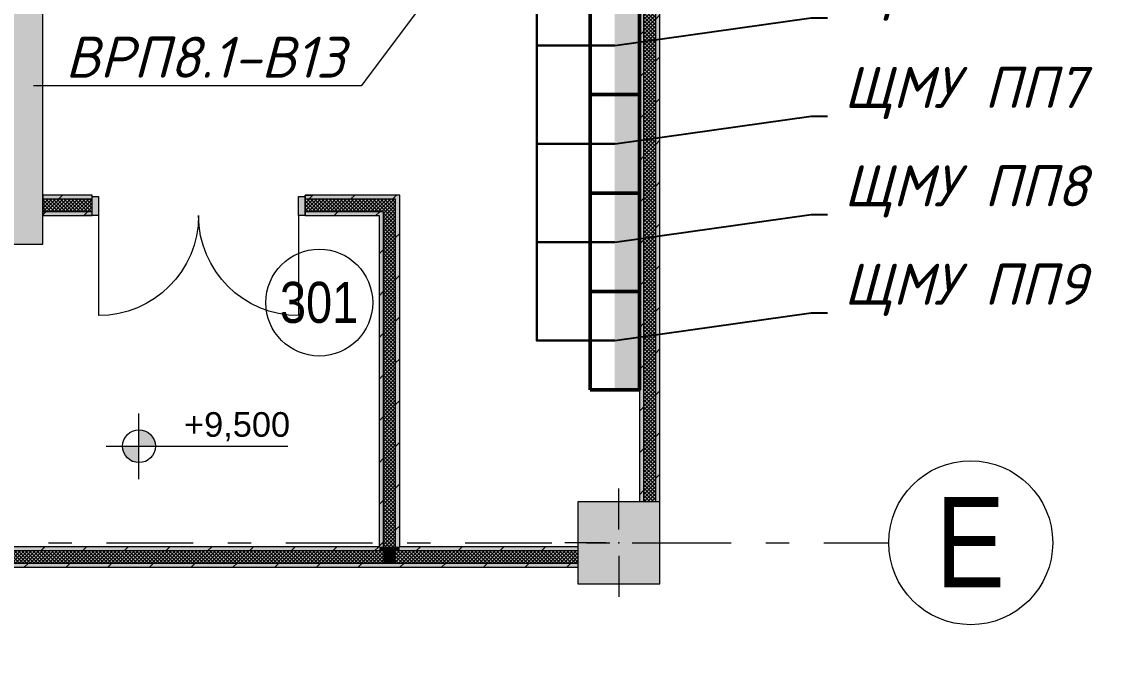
# Model space of a CAD drawing. Header units: millimetres. Extents: x 0 to 878967, y 0 to 534985.
# Drawn here: x 480323 to 486950, y 456147 to 459991 of the extents above; entities that cross this region are included whole.
import ezdxf
from ezdxf import colors
from ezdxf.entities.mleader import LeaderData, LeaderLine
from ezdxf.math import Vec2, Vec3

# ---------------------------------------------------------------- set-up
doc = ezdxf.new("R2010")
doc.units = ezdxf.units.MM
doc.linetypes.add('XREF12$0$Штрихштриховая', pattern=[1.093611, 0.529167, -0.211667, 0.141111, -0.211667])
for name, color, linetype, lineweight in [('E_Аварійні мережі', 212, 'Continuous', 30), ('E_Позначення', 7, 'Continuous', 15), ('E_Щити', 5, 'Continuous', 50)]:
    doc.layers.add(name, color=color, linetype=linetype, lineweight=lineweight)
for name, color, linetype in [('XREF12$0$51325000', 7, 'Continuous'), ('XREF12$0$АР-Осі', 7, 'Continuous'), ('XREF12$0$колоны', 7, 'Continuous'), ('XREF12$0$перегородки', 7, 'Continuous'), ('XREF12$0$Экспликация', 7, 'Continuous')]:
    doc.layers.add(name, color=color, linetype=linetype)
doc.styles.add('ISO', font='isocpeui.ttf')
doc.styles.add('XREF12$0$СГЕНЕРИР_СТИЛЬ_1', font='arial.ttf')
doc.styles.add('XREF12$0$СГЕНЕРИР_СТИЛЬ_2', font='ARIALN.TTF')
doc.styles.add('ГОСТ 2.304', font='isocpeui.ttf')
pattern_1 = [(45, (0, 0), (-0.12727922, 0.12727922), [])]
pattern_2 = [(45, (0, 0), (-0.01122532015, 0.01122532015), []), (135, (0, 0), (0.01122532015, 0.01122532015), [])]

# ---------------------------------------------------------------- blocks, each defined once
blk = doc.blocks.new('*U5')
at = {"lineweight": 40}
h = blk.add_hatch(color=0, dxfattribs=at)
h.dxf.hatch_style = 1
h.paths.add_polyline_path([(300, 150), (-300, 150), (-300, 0), (300, 0)])
at = {"color": 0}
blk.add_lwpolyline([(-300, 300), (300, 300), (300, 0), (-300, 0)], close=True, dxfattribs=at)
blk = doc.blocks.new('_None')
blk = doc.blocks.new('XREF12$0$Стена_50', base_point=(459.6849, -15.2803))
at = {"layer": 'XREF12$0$перегородки', "linetype": 'Continuous', "lineweight": 0, "true_color": 0xffffff}
for points in [[(458.4698, -15.2803), (456.218, -15.2803), (456.218, -15.3053), (458.4698, -15.3053)], [(458.4948, -15.3053), (456.218, -15.3053), (456.218, -15.3803), (458.4948, -15.3803)], [(458.4698, -15.3053), (458.4948, -15.3053), (458.4948, -15.2803), (458.4698, -15.2803)], [(458.4948, -15.3803), (458.5698, -15.3803), (458.5698, -15.3053), (458.4948, -15.3053)], [(458.5698, -15.3053), (458.5948, -15.3053), (458.5948, -15.2803), (458.5698, -15.2803)], [(458.5698, -15.3803), (459.6817, -15.3803), (459.6817, -15.3053), (458.5698, -15.3053)], [(458.5948, -15.3053), (459.6817, -15.3053), (459.6817, -15.2803), (458.5948, -15.2803)], [(456.218, -15.4053), (459.6817, -15.4053), (459.6817, -15.3803), (456.218, -15.3803)]]:
    blk.add_hatch(color=7, dxfattribs=at).paths.add_polyline_path(points)
at = {"layer": 'XREF12$0$перегородки', "linetype": 'Continuous', "lineweight": 18}
h = blk.add_hatch(dxfattribs=at)
h.set_pattern_fill('БЛОКИ_СТЕНОВЫЕ', color=250, style=0, pattern_type=2)
h.set_pattern_definition(pattern_1)
h.paths.add_polyline_path([(458.4698, -15.2803), (456.218, -15.2803), (456.218, -15.3053), (458.4698, -15.3053)])
h = blk.add_hatch(dxfattribs=at)
h.set_pattern_fill('ANSI37', color=250, style=0, pattern_type=2)
h.set_pattern_definition(pattern_2)
h.paths.add_polyline_path([(458.4948, -15.3053), (456.218, -15.3053), (456.218, -15.3803), (458.4948, -15.3803)])
h = blk.add_hatch(dxfattribs=at)
h.set_pattern_fill('БЛОКИ_СТЕНОВЫЕ', color=250, style=0, pattern_type=2)
h.set_pattern_definition(pattern_1)
h.paths.add_polyline_path([(458.4698, -15.3053), (458.4948, -15.3053), (458.4948, -15.2803), (458.4698, -15.2803)])
h = blk.add_hatch(dxfattribs=at)
h.set_pattern_fill('ANSI37', color=250, style=0, pattern_type=2)
h.set_pattern_definition(pattern_2)
h.paths.add_polyline_path([(458.4948, -15.3803), (458.5698, -15.3803), (458.5698, -15.3053), (458.4948, -15.3053)])
h = blk.add_hatch(dxfattribs=at)
h.set_pattern_fill('БЛОКИ_СТЕНОВЫЕ', color=250, style=0, pattern_type=2)
h.set_pattern_definition(pattern_1)
h.paths.add_polyline_path([(458.5698, -15.3053), (458.5948, -15.3053), (458.5948, -15.2803), (458.5698, -15.2803)])
h = blk.add_hatch(dxfattribs=at)
h.set_pattern_fill('ANSI37', color=250, style=0, pattern_type=2)
h.set_pattern_definition(pattern_2)
h.paths.add_polyline_path([(458.5698, -15.3803), (459.6817, -15.3803), (459.6817, -15.3053), (458.5698, -15.3053)])
h = blk.add_hatch(dxfattribs=at)
h.set_pattern_fill('БЛОКИ_СТЕНОВЫЕ', color=250, style=0, pattern_type=2)
h.set_pattern_definition(pattern_1)
h.paths.add_polyline_path([(458.5948, -15.3053), (459.6817, -15.3053), (459.6817, -15.2803), (458.5948, -15.2803)])
h = blk.add_hatch(dxfattribs=at)
h.set_pattern_fill('БЛОКИ_СТЕНОВЫЕ', color=250, style=0, pattern_type=2)
h.set_pattern_definition(pattern_1)
h.paths.add_polyline_path([(456.218, -15.4053), (459.6817, -15.4053), (459.6817, -15.3803), (456.218, -15.3803)])
at = {"layer": 'XREF12$0$перегородки', "color": 47, "linetype": 'Continuous', "lineweight": 18}
for p, q in [((458.4948, -15.3053), (456.218, -15.3053)), ((458.4948, -15.2803), (458.4948, -15.3053)), ((458.5698, -15.3053), (458.5698, -15.2803)), ((459.6817, -15.3053), (458.5698, -15.3053)), ((456.218, -15.3803), (458.4948, -15.3803)), ((458.4948, -15.3803), (458.5698, -15.3803)), ((458.5698, -15.3803), (459.6817, -15.3803))]:
    blk.add_line(p, q, dxfattribs=at)
at = {"layer": 'XREF12$0$перегородки', "color": 7, "linetype": 'Continuous', "lineweight": 20, "flags": 128}
for points in [[(458.4698, -15.2803), (456.218, -15.2803)], [(456.218, -15.2803), (456.218, -15.4053)], [(459.6817, -15.2803), (458.5948, -15.2803)], [(456.218, -15.4053), (459.6817, -15.4053)]]:
    blk.add_lwpolyline(points, dxfattribs=at)
blk = doc.blocks.new('XREF12$0$Стена_51', base_point=(460.0567, -6.8053))
at = {"layer": 'XREF12$0$перегородки', "linetype": 'Continuous', "lineweight": 0, "true_color": 0xffffff}
for points in [[(460.0567, -7.0053), (460.0567, -15.0053), (460.0817, -15.0053), (460.0817, -7.0053)], [(460.0817, -7.0053), (460.0817, -15.0053), (460.1567, -15.0053), (460.1567, -7.0053)], [(460.1817, -15.0053), (460.1817, -7.0053), (460.1567, -7.0053), (460.1567, -15.0053)]]:
    blk.add_hatch(color=7, dxfattribs=at).paths.add_polyline_path(points)
at = {"layer": 'XREF12$0$перегородки', "linetype": 'Continuous', "lineweight": 18}
h = blk.add_hatch(dxfattribs=at)
h.set_pattern_fill('БЛОКИ_СТЕНОВЫЕ', color=250, style=0, pattern_type=2)
h.set_pattern_definition(pattern_1)
h.paths.add_polyline_path([(460.0567, -7.0053), (460.0567, -15.0053), (460.0817, -15.0053), (460.0817, -7.0053)])
h = blk.add_hatch(dxfattribs=at)
h.set_pattern_fill('ANSI37', color=250, style=0, pattern_type=2)
h.set_pattern_definition(pattern_2)
h.paths.add_polyline_path([(460.0817, -7.0053), (460.0817, -15.0053), (460.1567, -15.0053), (460.1567, -7.0053)])
h = blk.add_hatch(dxfattribs=at)
h.set_pattern_fill('БЛОКИ_СТЕНОВЫЕ', color=250, style=0, pattern_type=2)
h.set_pattern_definition(pattern_1)
h.paths.add_polyline_path([(460.1817, -15.0053), (460.1817, -7.0053), (460.1567, -7.0053), (460.1567, -15.0053)])
at = {"layer": 'XREF12$0$перегородки', "color": 47, "linetype": 'Continuous', "lineweight": 18}
for p, q in [((460.0817, -7.0053), (460.0817, -15.0053)), ((460.1567, -15.0053), (460.1567, -7.0053))]:
    blk.add_line(p, q, dxfattribs=at)
at = {"layer": 'XREF12$0$перегородки', "color": 7, "linetype": 'Continuous', "lineweight": 20, "flags": 128}
for points in [[(460.1817, -15.2803), (460.1817, -6.8053)], [(460.0567, -7.0053), (460.0567, -15.0053)]]:
    blk.add_lwpolyline(points, dxfattribs=at)
blk = doc.blocks.new('XREF12$0$Двупольная Дверь 22_7')
at = {"layer": 'XREF12$0$51325000', "linetype": 'Continuous', "lineweight": 18}
for points in [[(-0.65, -0.115), (-0.61, -0.115), (-0.61, 0), (-0.65, 0)], [(0.65, 0), (0.61, 0), (0.61, -0.115), (0.65, -0.115)]]:
    blk.add_hatch(color=19, dxfattribs=at).paths.add_polyline_path(points)
at = {"layer": 'XREF12$0$51325000', "color": 7, "linetype": 'Continuous', "lineweight": 20}
for p, q in [((-0.61, 0), (-0.61, 0.61)), ((0.61, 0), (0.61, 0.61)), ((-0.65, 0), (-0.687, 0)), ((-0.65, 0), (-0.687, 0)), ((-0.65, 0), (-0.65, -0.115)), ((-0.65, 0), (-0.65, -0.115)), ((0.65, 0), (0.65, -0.115)), ((0.65, 0), (0.65, -0.115)), ((0.65, 0), (0.687, 0)), ((0.65, 0), (0.687, 0)), ((-0.65, -0.115), (-0.65, -0.3)), ((-0.65, -0.115), (-0.65, -0.3)), ((0.65, -0.115), (0.65, -0.3)), ((0.65, -0.115), (0.65, -0.3)), ((-0.65, -0.3), (-0.687, -0.3)), ((-0.65, -0.3), (-0.687, -0.3)), ((0.65, -0.3), (0.687, -0.3)), ((0.65, -0.3), (0.687, -0.3))]:
    blk.add_line(p, q, dxfattribs=at)
at = {"layer": 'XREF12$0$51325000', "color": 23, "linetype": 'Continuous', "lineweight": 18}
for p, q in [((-0.61, 0), (-0.65, 0)), ((-0.65, 0), (-0.65, -0.115)), ((-0.61, -0.115), (-0.61, 0)), ((0.65, 0), (0.61, 0)), ((0.61, 0), (0.61, -0.115)), ((0.65, -0.115), (0.65, 0)), ((-0.65, -0.115), (-0.61, -0.115)), ((0.61, -0.115), (0.65, -0.115))]:
    blk.add_line(p, q, dxfattribs=at)
at = {"layer": 'XREF12$0$51325000', "color": 7, "linetype": 'Continuous', "lineweight": 20}
for centre, start, end in [((-0.61, 0), 0, 90), ((0.61, 0), 90, 180)]:
    blk.add_arc(centre, 0.61, start, end, dxfattribs=at)
blk = doc.blocks.new('XREF12$0$Стена_54', base_point=(456.1181, -6.8053))
at = {"layer": 'XREF12$0$51325000', "linetype": 'Continuous', "lineweight": 0, "true_color": 0x000000}
for points in [[(456.1181, -6.8053), (456.1181, -6.8831), (456.4181, -6.8831), (456.4181, -6.5053)], [(456.1181, -13.1352), (456.4181, -13.4352), (456.4181, -8.1831), (456.1181, -8.1831)]]:
    blk.add_hatch(color=18, dxfattribs=at).paths.add_polyline_path(points)
at = {"layer": 'XREF12$0$51325000', "color": 7, "linetype": 'Continuous', "lineweight": 20}
for p, q in [((456.1181, -6.8831), (456.1181, -6.8461)), ((456.3031, -6.8831), (456.1181, -6.8831)), ((456.4181, -6.8831), (456.3031, -6.8831)), ((456.4181, -6.8831), (456.4181, -6.8461)), ((456.1181, -8.1831), (456.1181, -8.2201)), ((456.3031, -8.1831), (456.1181, -8.1831)), ((456.4181, -8.1831), (456.3031, -8.1831)), ((456.4181, -8.1831), (456.4181, -8.2201))]:
    blk.add_line(p, q, dxfattribs=at)
at = {"layer": 'XREF12$0$51325000', "color": 7, "linetype": 'Continuous', "lineweight": 20, "flags": 128}
for points in [[(456.4181, -6.8831), (456.4181, -6.5053)], [(456.1181, -6.8053), (456.1181, -6.8831)], [(456.1181, -8.1831), (456.1181, -13.1352)], [(456.4181, -13.4352), (456.4181, -8.1831)]]:
    blk.add_lwpolyline(points, dxfattribs=at)
at = {"layer": 'XREF12$0$51325000', "color": 63, "linetype": 'Continuous', "lineweight": 18, "rotation": 270.0000000008227}
blk.add_blockref('XREF12$0$Двупольная Дверь 22_7', (456.4181, -7.5331), dxfattribs=at)
blk = doc.blocks.new('XREF12$0$Стена_57', base_point=(453.178, -13.1352))
at = {"layer": 'XREF12$0$51325000', "linetype": 'Continuous', "lineweight": 0, "true_color": 0x000000}
blk.add_hatch(color=18, dxfattribs=at).paths.add_polyline_path([(453.178, -13.4352), (456.4181, -13.4352), (456.1181, -13.1352), (453.178, -13.1352)])
at = {"layer": 'XREF12$0$51325000', "color": 7, "linetype": 'Continuous', "lineweight": 20, "flags": 128}
for points in [[(456.1181, -13.1352), (453.178, -13.1352)], [(453.178, -13.4352), (455.9181, -13.4352)], [(456.2181, -13.4352), (456.4181, -13.4352)]]:
    blk.add_lwpolyline(points, dxfattribs=at)
blk = doc.blocks.new('XREF12$0$Стена_117', base_point=(458.4698, -13.1353))
at = {"layer": 'XREF12$0$перегородки', "linetype": 'Continuous', "lineweight": 0, "true_color": 0xffffff}
for points in [[(458.4948, -13.2353), (458.4948, -15.2803), (458.5698, -15.2803), (458.5698, -13.1603)], [(458.5948, -15.2803), (458.5948, -13.1353), (458.5698, -13.1603), (458.5698, -15.2803)], [(458.4698, -13.2603), (458.4698, -15.2803), (458.4948, -15.2803), (458.4948, -13.2353)], [(458.4948, -15.3053), (458.5698, -15.3053), (458.5698, -15.2803), (458.4948, -15.2803)]]:
    blk.add_hatch(color=7, dxfattribs=at).paths.add_polyline_path(points)
at = {"layer": 'XREF12$0$перегородки', "linetype": 'Continuous', "lineweight": 18}
h = blk.add_hatch(dxfattribs=at)
h.set_pattern_fill('ANSI37', color=250, style=0, pattern_type=2)
h.set_pattern_definition(pattern_2)
h.paths.add_polyline_path([(458.4948, -13.2353), (458.4948, -15.2803), (458.5698, -15.2803), (458.5698, -13.1603)])
h = blk.add_hatch(dxfattribs=at)
h.set_pattern_fill('БЛОКИ_СТЕНОВЫЕ', color=250, style=0, pattern_type=2)
h.set_pattern_definition(pattern_1)
h.paths.add_polyline_path([(458.5948, -15.2803), (458.5948, -13.1353), (458.5698, -13.1603), (458.5698, -15.2803)])
h = blk.add_hatch(dxfattribs=at)
h.set_pattern_fill('БЛОКИ_СТЕНОВЫЕ', color=250, style=0, pattern_type=2)
h.set_pattern_definition(pattern_1)
h.paths.add_polyline_path([(458.4698, -13.2603), (458.4698, -15.2803), (458.4948, -15.2803), (458.4948, -13.2353)])
h = blk.add_hatch(dxfattribs=at)
h.set_pattern_fill('ANSI37', color=250, style=0, pattern_type=2)
h.set_pattern_definition(pattern_2)
h.paths.add_polyline_path([(458.4948, -15.3053), (458.5698, -15.3053), (458.5698, -15.2803), (458.4948, -15.2803)])
at = {"layer": 'XREF12$0$перегородки', "color": 47, "linetype": 'Continuous', "lineweight": 18}
for p, q in [((458.5698, -15.2803), (458.5698, -13.1603)), ((458.4948, -13.2353), (458.4948, -15.2803)), ((458.4948, -15.2803), (458.4948, -15.3053)), ((458.5698, -15.3053), (458.5698, -15.2803))]:
    blk.add_line(p, q, dxfattribs=at)
at = {"layer": 'XREF12$0$перегородки', "color": 7, "linetype": 'Continuous', "lineweight": 20, "flags": 128}
for points in [[(458.5948, -15.2803), (458.5948, -13.1353)], [(458.4698, -13.2603), (458.4698, -15.2803)]]:
    blk.add_lwpolyline(points, dxfattribs=at)
blk = doc.blocks.new('XREF12$0$Двупольная Дверь 22_6')
at = {"layer": 'XREF12$0$перегородки', "linetype": 'Continuous', "lineweight": 18}
for points in [[(-0.65, -0.115), (-0.61, -0.115), (-0.61, 0), (-0.65, 0)], [(0.65, 0), (0.61, 0), (0.61, -0.115), (0.65, -0.115)]]:
    blk.add_hatch(color=19, dxfattribs=at).paths.add_polyline_path(points)
at = {"layer": 'XREF12$0$перегородки', "color": 7, "linetype": 'Continuous', "lineweight": 20}
for p, q in [((-0.61, 0), (-0.61, 0.61)), ((0.61, 0), (0.61, 0.61)), ((-0.65, 0), (-0.687, 0)), ((-0.65, 0), (-0.687, 0)), ((-0.65, 0), (-0.65, -0.025)), ((-0.65, 0), (-0.65, -0.025)), ((0.65, 0), (0.65, -0.025)), ((0.65, 0), (0.65, -0.025)), ((0.65, 0), (0.687, 0)), ((0.65, 0), (0.687, 0)), ((-0.65, -0.025), (-0.65, -0.1)), ((-0.65, -0.025), (-0.65, -0.1)), ((0.65, -0.025), (0.65, -0.1)), ((0.65, -0.025), (0.65, -0.1)), ((-0.65, -0.125), (-0.687, -0.125)), ((-0.65, -0.125), (-0.687, -0.125)), ((-0.65, -0.1), (-0.65, -0.115)), ((-0.65, -0.1), (-0.65, -0.115)), ((-0.65, -0.115), (-0.65, -0.125)), ((-0.65, -0.115), (-0.65, -0.125)), ((0.65, -0.1), (0.65, -0.115)), ((0.65, -0.1), (0.65, -0.115)), ((0.65, -0.115), (0.65, -0.125)), ((0.65, -0.115), (0.65, -0.125)), ((0.65, -0.125), (0.687, -0.125)), ((0.65, -0.125), (0.687, -0.125))]:
    blk.add_line(p, q, dxfattribs=at)
at = {"layer": 'XREF12$0$перегородки', "color": 23, "linetype": 'Continuous', "lineweight": 18}
for p, q in [((-0.61, 0), (-0.65, 0)), ((-0.65, 0), (-0.65, -0.115)), ((-0.61, -0.115), (-0.61, 0)), ((0.65, 0), (0.61, 0)), ((0.61, 0), (0.61, -0.115)), ((0.65, -0.115), (0.65, 0)), ((-0.65, -0.115), (-0.61, -0.115)), ((0.61, -0.115), (0.65, -0.115))]:
    blk.add_line(p, q, dxfattribs=at)
at = {"layer": 'XREF12$0$перегородки', "color": 7, "linetype": 'Continuous', "lineweight": 20}
for centre, start, end in [((-0.61, 0), 0, 90), ((0.61, 0), 90, 180)]:
    blk.add_arc(centre, 0.61, start, end, dxfattribs=at)
blk = doc.blocks.new('XREF12$0$Стена_118', base_point=(458.4698, -13.1353))
at = {"layer": 'XREF12$0$перегородки', "linetype": 'Continuous', "lineweight": 0, "true_color": 0xffffff}
for points in [[(456.4181, -13.1353), (456.4181, -13.1603), (456.7181, -13.1603), (456.7181, -13.1353)], [(456.4181, -13.1603), (456.4181, -13.2353), (456.7181, -13.2353), (456.7181, -13.1603)], [(458.0181, -13.1353), (458.0181, -13.1603), (458.5698, -13.1603), (458.5948, -13.1353)], [(458.0181, -13.1603), (458.0181, -13.2353), (458.4948, -13.2353), (458.5698, -13.1603)], [(456.7181, -13.2353), (456.4181, -13.2353), (456.4181, -13.2603), (456.7181, -13.2603)], [(458.4948, -13.2353), (458.0181, -13.2353), (458.0181, -13.2603), (458.4698, -13.2603)]]:
    blk.add_hatch(color=7, dxfattribs=at).paths.add_polyline_path(points)
at = {"layer": 'XREF12$0$перегородки', "linetype": 'Continuous', "lineweight": 18}
h = blk.add_hatch(dxfattribs=at)
h.set_pattern_fill('БЛОКИ_СТЕНОВЫЕ', color=250, style=0, pattern_type=2)
h.set_pattern_definition(pattern_1)
h.paths.add_polyline_path([(456.4181, -13.1353), (456.4181, -13.1603), (456.7181, -13.1603), (456.7181, -13.1353)])
h = blk.add_hatch(dxfattribs=at)
h.set_pattern_fill('ANSI37', color=250, style=0, pattern_type=2)
h.set_pattern_definition(pattern_2)
h.paths.add_polyline_path([(456.4181, -13.1603), (456.4181, -13.2353), (456.7181, -13.2353), (456.7181, -13.1603)])
h = blk.add_hatch(dxfattribs=at)
h.set_pattern_fill('БЛОКИ_СТЕНОВЫЕ', color=250, style=0, pattern_type=2)
h.set_pattern_definition(pattern_1)
h.paths.add_polyline_path([(458.0181, -13.1353), (458.0181, -13.1603), (458.5698, -13.1603), (458.5948, -13.1353)])
h = blk.add_hatch(dxfattribs=at)
h.set_pattern_fill('ANSI37', color=250, style=0, pattern_type=2)
h.set_pattern_definition(pattern_2)
h.paths.add_polyline_path([(458.0181, -13.1603), (458.0181, -13.2353), (458.4948, -13.2353), (458.5698, -13.1603)])
h = blk.add_hatch(dxfattribs=at)
h.set_pattern_fill('БЛОКИ_СТЕНОВЫЕ', color=250, style=0, pattern_type=2)
h.set_pattern_definition(pattern_1)
h.paths.add_polyline_path([(456.7181, -13.2353), (456.4181, -13.2353), (456.4181, -13.2603), (456.7181, -13.2603)])
h = blk.add_hatch(dxfattribs=at)
h.set_pattern_fill('БЛОКИ_СТЕНОВЫЕ', color=250, style=0, pattern_type=2)
h.set_pattern_definition(pattern_1)
h.paths.add_polyline_path([(458.4948, -13.2353), (458.0181, -13.2353), (458.0181, -13.2603), (458.4698, -13.2603)])
at = {"layer": 'XREF12$0$перегородки', "color": 47, "linetype": 'Continuous', "lineweight": 18}
for p, q in [((456.7181, -13.1603), (456.4181, -13.1603)), ((458.5698, -13.1603), (458.0181, -13.1603)), ((456.4181, -13.2353), (456.7181, -13.2353)), ((458.0181, -13.2353), (458.4948, -13.2353))]:
    blk.add_line(p, q, dxfattribs=at)
at = {"layer": 'XREF12$0$перегородки', "color": 7, "linetype": 'Continuous', "lineweight": 20}
for p, q in [((456.7181, -13.1353), (456.6811, -13.1353)), ((456.7181, -13.1453), (456.7181, -13.1353)), ((456.7181, -13.1603), (456.7181, -13.1453)), ((456.7181, -13.2353), (456.7181, -13.1603)), ((458.0181, -13.1353), (458.0551, -13.1353)), ((458.0181, -13.1453), (458.0181, -13.1353)), ((458.0181, -13.1603), (458.0181, -13.1453)), ((458.0181, -13.2353), (458.0181, -13.1603)), ((456.7181, -13.2603), (456.7181, -13.2353)), ((458.0181, -13.2603), (458.0181, -13.2353)), ((456.7181, -13.2603), (456.6811, -13.2603)), ((458.0181, -13.2603), (458.0551, -13.2603))]:
    blk.add_line(p, q, dxfattribs=at)
at = {"layer": 'XREF12$0$перегородки', "color": 7, "linetype": 'Continuous', "lineweight": 20, "flags": 128}
for points in [[(456.7181, -13.1353), (456.4181, -13.1353)], [(456.4181, -13.1353), (456.4181, -13.2603)], [(458.5948, -13.1353), (458.0181, -13.1353)], [(456.4181, -13.2603), (456.7181, -13.2603)], [(458.0181, -13.2603), (458.4698, -13.2603)]]:
    blk.add_lwpolyline(points, dxfattribs=at)
at = {"layer": 'XREF12$0$перегородки', "color": 63, "linetype": 'Continuous', "lineweight": 18, "xscale": -1, "rotation": 180}
blk.add_blockref('XREF12$0$Двупольная Дверь 22_6', (457.3681, -13.2603), dxfattribs=at)
blk = doc.blocks.new('XREF12$0$Колонна_65', base_point=(459.9317, -15.2553))
at = {"layer": 'XREF12$0$колоны', "linetype": 'Continuous', "lineweight": 0, "true_color": 0x000000}
blk.add_hatch(color=18, dxfattribs=at).paths.add_polyline_path([(459.6817, -15.5053), (460.1817, -15.5053), (460.1817, -15.0053), (459.6817, -15.0053)])
at = {"layer": 'XREF12$0$колоны', "color": 20, "linetype": 'Continuous', "lineweight": 18}
for p, q in [((459.9317, -15.1753), (459.9317, -14.9253)), ((459.8517, -15.2553), (459.6017, -15.2553)), ((460.0117, -15.2553), (460.2617, -15.2553)), ((459.9317, -15.3353), (459.9317, -15.5853))]:
    blk.add_line(p, q, dxfattribs=at)
at = {"layer": 'XREF12$0$колоны', "color": 28, "linetype": 'Continuous', "lineweight": 18, "flags": 128}
blk.add_lwpolyline([(459.6817, -15.5053), (460.1817, -15.5053), (460.1817, -15.0053), (459.6817, -15.0053)], close=True, dxfattribs=at)
at = {"layer": 'XREF12$0$колоны', "color": 20, "linetype": 'Continuous', "lineweight": 18}
blk.add_point((459.9317, -15.2553), dxfattribs=at)
blk = doc.blocks.new('XREF12$0$Отметка Уровня_2', base_point=(457.005, -14.667))
at = {"linetype": 'Continuous', "lineweight": 20}
for points in [[(457.005, -14.667), (457.205, -14.667), (457.189, -14.591), (457.146, -14.526), (457.081, -14.482), (457.005, -14.467)], [(457.005, -14.667), (456.805, -14.667), (456.82, -14.744), (456.863, -14.809), (456.928, -14.852), (457.005, -14.867)]]:
    blk.add_hatch(color=7, dxfattribs=at).paths.add_polyline_path(points)
at = {"color": 7, "linetype": 'Continuous', "lineweight": 20}
for p, q in [((457.005, -15.067), (457.005, -14.267)), ((456.605, -14.667), (458.822, -14.667))]:
    blk.add_line(p, q, dxfattribs=at)
blk.add_circle((457.005, -14.667), 0.2, dxfattribs=at)
at = {"color": 7, "lineweight": 20, "insert": (457.555, -14.607), "char_height": 0.3, "attachment_point": 7, "style": 'XREF12$0$СГЕНЕРИР_СТИЛЬ_1'}
blk.add_mtext('\\A1;+9,500', dxfattribs=at)
blk = doc.blocks.new('ходова клітка')
at = {"layer": 'XREF12$0$АР-Осі', "linetype": 'XREF12$0$Штрихштриховая', "lineweight": 18}
blk.add_line((450.2447, -15.2553), (461.5776, -15.2553), dxfattribs=at)
at = {"layer": 'XREF12$0$АР-Осі', "linetype": 'Continuous', "lineweight": 18}
blk.add_circle((462.0776, -15.2553), 0.5, dxfattribs=at)
at = {"layer": 'XREF12$0$Экспликация', "color": 7, "linetype": 'Continuous', "lineweight": 20}
blk.add_circle((458.1041, -13.7913), 0.3259, dxfattribs=at)
at = {"color": 7, "lineweight": 20, "xscale": 0.5, "yscale": 0.5, "zscale": 0.5}
blk.add_blockref('XREF12$0$Отметка Уровня_2', (457.0045, -14.6672), dxfattribs=at)
at = {"layer": 'XREF12$0$51325000', "color": 7, "lineweight": 20}
for name, p in [('XREF12$0$Стена_54', (456.1181, -6.8053)), ('XREF12$0$Стена_57', (453.178, -13.1352))]:
    blk.add_blockref(name, p, dxfattribs=at)
at = {"layer": 'XREF12$0$колоны', "color": 28, "lineweight": 18}
blk.add_blockref('XREF12$0$Колонна_65', (459.9317, -15.2553), dxfattribs=at)
at = {"layer": 'XREF12$0$перегородки', "color": 7, "lineweight": 20}
for name, p in [('XREF12$0$Стена_51', (460.0567, -6.8053)), ('XREF12$0$Стена_118', (458.4698, -13.1353)), ('XREF12$0$Стена_117', (458.4698, -13.1353)), ('XREF12$0$Стена_50', (459.6849, -15.2803))]:
    blk.add_blockref(name, p, dxfattribs=at)
at = {"layer": 'XREF12$0$АР-Осі', "color": 7, "linetype": 'Continuous', "lineweight": 20, "insert": (461.8654, -15.2523), "char_height": 0.55, "attachment_point": 4, "style": 'XREF12$0$СГЕНЕРИР_СТИЛЬ_2'}
blk.add_mtext('\\A1;Е', dxfattribs=at)
at = {"layer": 'XREF12$0$Экспликация', "color": 7, "linetype": 'Continuous', "lineweight": 20, "insert": (457.8641, -13.7917), "char_height": 0.25, "attachment_point": 4, "style": 'XREF12$0$СГЕНЕРИР_СТИЛЬ_2'}
blk.add_mtext('\\A1;301', dxfattribs=at)

msp = doc.modelspace()

# ---------------------------------------------------------------- block references
at = {"layer": 'E_Щити', "rotation": 89.99999999999999}
for p in [(484090.7, 459847.2), (484090.7, 459247.2), (484090.7, 458647.2), (484090.7, 458047.2)]:
    msp.add_blockref('*U5', p, dxfattribs=at)

# ---------------------------------------------------------------- leaders
at = {"layer": 'E_Позначення'}
ml = msp.add_multileader_mtext('Standard', dxfattribs=at)
ml.set_content('ВРП2-ЩМУ ДВ2\\PВРП2-ЩМУ ДВ3\\PВРП8.2-ЩМУ ДВ4\\PВРП8.2-ЩМУ ПП1\\PВРП8.2-ЩМУ ПП2\\PВРП8.2-ЩМУ ПП3\\PВРП8.2-ЩМУ ПП4\\PВРП8.2-ЩМУ ПП5\\PВРП8.2-ЩМУ ПП6\\PВРП8.2-ЩМУ ПП7\\PВРП8.2-ЩМУ ПП8\\PВРП8.2-ЩМУ ПП9\\PВРП8.2-ЩМУ Л1\\PВРП8.2-ЩМУ Л2\\PВРП8.2-ЩМУ Л3', color=256, style='ГОСТ 2.304')
ml.set_leader_properties(color=256, linetype='ByLayer', lineweight=-1)
ml.set_arrow_properties(name='NONE')
ml.build(insert=Vec2(0, 0))
ml.multileader.update_dxf_attribs({"has_dogleg": 0, "text_left_attachment_type": 6, "text_right_attachment_type": 6, "dogleg_length": 0, "arrow_head_size": 1})
ctx = ml.context
ctx.base_point, ctx.char_height, ctx.arrow_head_size, ctx.landing_gap_size, ctx.plane_origin = Vec3(471593.4, 461766), 250, 1, 100, Vec3(502741.7, 460072.6)
ctx.left_attachment, ctx.right_attachment, ctx.text_align_type = 6, 6, 2
notes = []
notes.append((ctx, [(1, (1, 1, 0), (474594, 461766), (-1, 0), 0, [(0, [(483194.6, 460512.9)], 0, [])])]))
ctx.mtext.insert, ctx.mtext.alignment, ctx.mtext.flow_direction = Vec3(474494, 462066), 3, 5
ctx.mtext.has_bg_fill, ctx.mtext.bg_color, ctx.mtext.bg_scale_factor, ctx.mtext.bg_transparency, ctx.mtext.use_window_bg_color = 1, -1027028792, 1.5, 0, 1
for ctx, leaders in notes:
    for number, flags, end, landing, length, lines in leaders:
        leader = LeaderData()
        leader.index, (leader.has_last_leader_line, leader.has_dogleg_vector, leader.attachment_direction) = number, flags
        leader.last_leader_point, leader.dogleg_vector, leader.dogleg_length = Vec3(end), Vec3(landing), length
        for number, points, colour, breaks in lines:
            line = LeaderLine()
            line.index, line.vertices, line.color, line.breaks = number, Vec3.list(points), colors.encode_raw_color(colour), breaks
            leader.lines.append(line)
        ctx.leaders.append(leader)

# ---------------------------------------------------------------- next in the draw order: leaders
ml = msp.add_multileader_mtext('Standard', dxfattribs=at)
ml.set_content('ВРП8.1-В13', color=256, style='ГОСТ 2.304')
ml.set_leader_properties(color=256, linetype='ByLayer', lineweight=-1)
ml.set_arrow_properties(name='NONE')
ml.build(insert=Vec2(0, 0))
ml.multileader.update_dxf_attribs({"has_dogleg": 0, "text_left_attachment_type": 6, "text_right_attachment_type": 6, "dogleg_length": 0, "arrow_head_size": 1})
ctx = ml.context
ctx.base_point, ctx.char_height, ctx.arrow_head_size, ctx.landing_gap_size, ctx.plane_origin = Vec3(480438.1, 459600.1), 250, 1, 100, Vec3(495956.4, 458521.8)
ctx.left_attachment, ctx.right_attachment, ctx.text_align_type = 6, 6, 2
notes = []
notes.append((ctx, [(1, (1, 1, 0), (482393.6, 459600.1), (-1, 0), 0, [(0, [(483078.1, 460512.9)], 0, [])])]))
ctx.mtext.insert, ctx.mtext.alignment, ctx.mtext.flow_direction = Vec3(482293.6, 459900.1), 3, 5
ctx.mtext.has_bg_fill, ctx.mtext.bg_color, ctx.mtext.bg_scale_factor, ctx.mtext.bg_transparency, ctx.mtext.use_window_bg_color = 1, -1027028792, 1.5, 0, 1
at = {"layer": 'E_Позначення', "color": 7, "lineweight": 9}
ml = msp.add_multileader_mtext('Standard', dxfattribs=at)
ml.set_content('ЩМУ ПП6', color=7, style='ISO')
ml.set_leader_properties()
ml.set_arrow_properties(name='NONE')
ml.build(insert=Vec2(0, 0))
ml.multileader.update_dxf_attribs({"has_text_frame": 1, "text_left_attachment_type": 7, "text_right_attachment_type": 8, "dogleg_length": 100, "arrow_head_size": 200})
ctx = ml.context
ctx.base_point, ctx.char_height, ctx.arrow_head_size, ctx.landing_gap_size, ctx.plane_origin = Vec3(485238.3, 460015.8), 250, 200, 100, Vec3(439097.4, 455142.7)
ctx.left_attachment, ctx.right_attachment = 7, 8
notes.append((ctx, [(1, (1, 1, 0), (485138.3, 460015.8), (1, 0), 100, [(0, [(483940.7, 459847.2)], 0, [])])]))
ctx.mtext.insert, ctx.mtext.line_spacing_factor, ctx.mtext.flow_direction = Vec3(485338.3, 460315.8), 0.72, 5
ctx.mtext.has_bg_fill, ctx.mtext.bg_color, ctx.mtext.bg_scale_factor, ctx.mtext.bg_transparency, ctx.mtext.use_window_bg_color = 1, -1027028792, 1.5, 0, 1
for ctx, leaders in notes:
    for number, flags, end, landing, length, lines in leaders:
        leader = LeaderData()
        leader.index, (leader.has_last_leader_line, leader.has_dogleg_vector, leader.attachment_direction) = number, flags
        leader.last_leader_point, leader.dogleg_vector, leader.dogleg_length = Vec3(end), Vec3(landing), length
        for number, points, colour, breaks in lines:
            line = LeaderLine()
            line.index, line.vertices, line.color, line.breaks = number, Vec3.list(points), colors.encode_raw_color(colour), breaks
            leader.lines.append(line)
        ctx.leaders.append(leader)

# ---------------------------------------------------------------- next in the draw order: leaders
ml = msp.add_multileader_mtext('Standard', dxfattribs=at)
ml.set_content('ЩМУ ПП7', color=7, style='ISO')
ml.set_leader_properties()
ml.set_arrow_properties(name='NONE')
ml.build(insert=Vec2(0, 0))
ml.multileader.update_dxf_attribs({"has_text_frame": 1, "text_left_attachment_type": 7, "text_right_attachment_type": 8, "dogleg_length": 100, "arrow_head_size": 200})
ctx = ml.context
ctx.base_point, ctx.char_height, ctx.arrow_head_size, ctx.landing_gap_size, ctx.plane_origin = Vec3(485238.3, 459415.8), 250, 200, 100, Vec3(439097.4, 454542.7)
ctx.left_attachment, ctx.right_attachment = 7, 8
notes = []
notes.append((ctx, [(1, (1, 1, 0), (485138.3, 459415.8), (1, 0), 100, [(0, [(483940.7, 459247.2)], 0, [])])]))
ctx.mtext.insert, ctx.mtext.line_spacing_factor, ctx.mtext.flow_direction = Vec3(485338.3, 459715.8), 0.72, 5
ctx.mtext.has_bg_fill, ctx.mtext.bg_color, ctx.mtext.bg_scale_factor, ctx.mtext.bg_transparency, ctx.mtext.use_window_bg_color = 1, -1027028792, 1.5, 0, 1
for ctx, leaders in notes:
    for number, flags, end, landing, length, lines in leaders:
        leader = LeaderData()
        leader.index, (leader.has_last_leader_line, leader.has_dogleg_vector, leader.attachment_direction) = number, flags
        leader.last_leader_point, leader.dogleg_vector, leader.dogleg_length = Vec3(end), Vec3(landing), length
        for number, points, colour, breaks in lines:
            line = LeaderLine()
            line.index, line.vertices, line.color, line.breaks = number, Vec3.list(points), colors.encode_raw_color(colour), breaks
            leader.lines.append(line)
        ctx.leaders.append(leader)

# ---------------------------------------------------------------- next in the draw order: linework, layer by layer
at = {"layer": 'E_Аварійні мережі'}
msp.add_lwpolyline([(483940.7, 459847.2), (483464.8, 459847.2)], dxfattribs=at)

# ---------------------------------------------------------------- next in the draw order: leaders
at = {"layer": 'E_Позначення', "color": 7, "lineweight": 9}
ml = msp.add_multileader_mtext('Standard', dxfattribs=at)
ml.set_content('ЩМУ ПП8', color=7, style='ISO')
ml.set_leader_properties()
ml.set_arrow_properties(name='NONE')
ml.build(insert=Vec2(0, 0))
ml.multileader.update_dxf_attribs({"has_text_frame": 1, "text_left_attachment_type": 7, "text_right_attachment_type": 8, "dogleg_length": 100, "arrow_head_size": 200})
ctx = ml.context
ctx.base_point, ctx.char_height, ctx.arrow_head_size, ctx.landing_gap_size, ctx.plane_origin = Vec3(485238.3, 458815.8), 250, 200, 100, Vec3(439097.4, 453942.7)
ctx.left_attachment, ctx.right_attachment = 7, 8
notes = []
notes.append((ctx, [(1, (1, 1, 0), (485138.3, 458815.8), (1, 0), 100, [(0, [(483940.7, 458647.2)], 0, [])])]))
ctx.mtext.insert, ctx.mtext.line_spacing_factor, ctx.mtext.flow_direction = Vec3(485338.3, 459115.8), 0.72, 5
ctx.mtext.has_bg_fill, ctx.mtext.bg_color, ctx.mtext.bg_scale_factor, ctx.mtext.bg_transparency, ctx.mtext.use_window_bg_color = 1, -1027028792, 1.5, 0, 1
for ctx, leaders in notes:
    for number, flags, end, landing, length, lines in leaders:
        leader = LeaderData()
        leader.index, (leader.has_last_leader_line, leader.has_dogleg_vector, leader.attachment_direction) = number, flags
        leader.last_leader_point, leader.dogleg_vector, leader.dogleg_length = Vec3(end), Vec3(landing), length
        for number, points, colour, breaks in lines:
            line = LeaderLine()
            line.index, line.vertices, line.color, line.breaks = number, Vec3.list(points), colors.encode_raw_color(colour), breaks
            leader.lines.append(line)
        ctx.leaders.append(leader)

# ---------------------------------------------------------------- next in the draw order: linework, layer by layer
at = {"layer": 'E_Аварійні мережі'}
msp.add_lwpolyline([(483940.7, 459247.2), (483464.8, 459247.2)], dxfattribs=at)

# ---------------------------------------------------------------- next in the draw order: leaders
at = {"layer": 'E_Позначення', "color": 7, "lineweight": 9}
ml = msp.add_multileader_mtext('Standard', dxfattribs=at)
ml.set_content('ЩМУ ПП9', color=7, style='ISO')
ml.set_leader_properties()
ml.set_arrow_properties(name='NONE')
ml.build(insert=Vec2(0, 0))
ml.multileader.update_dxf_attribs({"has_text_frame": 1, "text_left_attachment_type": 7, "text_right_attachment_type": 8, "dogleg_length": 100, "arrow_head_size": 200})
ctx = ml.context
ctx.base_point, ctx.char_height, ctx.arrow_head_size, ctx.landing_gap_size, ctx.plane_origin = Vec3(485238.3, 458215.8), 250, 200, 100, Vec3(439097.4, 453342.7)
ctx.left_attachment, ctx.right_attachment = 7, 8
notes = []
notes.append((ctx, [(1, (1, 1, 0), (485138.3, 458215.8), (1, 0), 100, [(0, [(483940.7, 458047.2)], 0, [])])]))
ctx.mtext.insert, ctx.mtext.line_spacing_factor, ctx.mtext.flow_direction = Vec3(485338.3, 458515.8), 0.72, 5
ctx.mtext.has_bg_fill, ctx.mtext.bg_color, ctx.mtext.bg_scale_factor, ctx.mtext.bg_transparency, ctx.mtext.use_window_bg_color = 1, -1027028792, 1.5, 0, 1
for ctx, leaders in notes:
    for number, flags, end, landing, length, lines in leaders:
        leader = LeaderData()
        leader.index, (leader.has_last_leader_line, leader.has_dogleg_vector, leader.attachment_direction) = number, flags
        leader.last_leader_point, leader.dogleg_vector, leader.dogleg_length = Vec3(end), Vec3(landing), length
        for number, points, colour, breaks in lines:
            line = LeaderLine()
            line.index, line.vertices, line.color, line.breaks = number, Vec3.list(points), colors.encode_raw_color(colour), breaks
            leader.lines.append(line)
        ctx.leaders.append(leader)

# ---------------------------------------------------------------- next in the draw order: linework, layer by layer
at = {"layer": 'E_Аварійні мережі'}
for points in [[(483940.7, 458047.2), (483464.8, 458047.2), (483464.8, 460938.2)], [(483940.7, 458647.2), (483464.8, 458647.2)]]:
    msp.add_lwpolyline(points, dxfattribs=at)

# ---------------------------------------------------------------- next in the draw order: block references
at = {"layer": 'E_Щити', "color": 2, "xscale": 1000, "yscale": 1000, "zscale": 1000}
msp.add_blockref('ходова клітка', (24034, 472070.3), dxfattribs=at)

doc.saveas('drawing.dxf')
